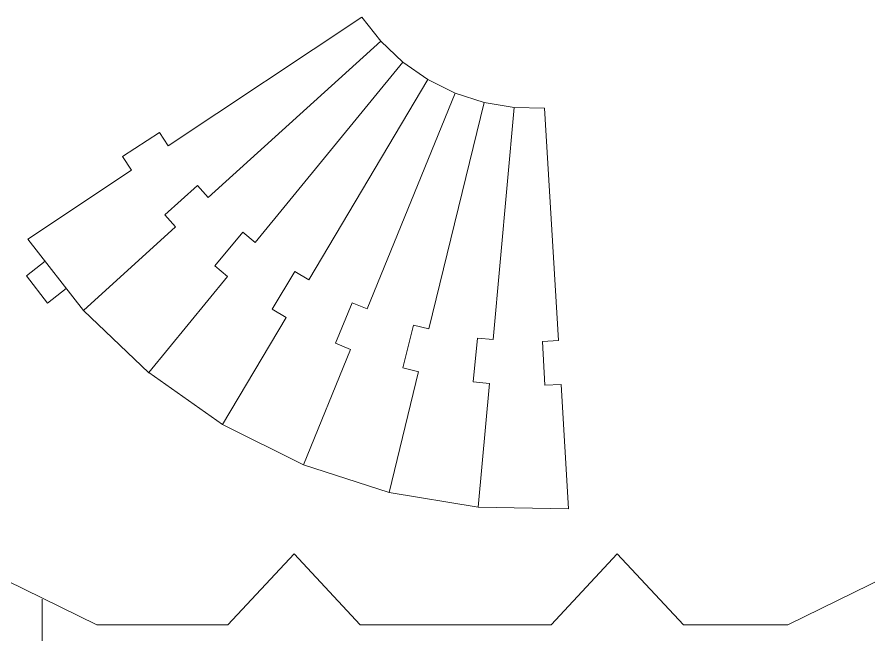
# Model space of a CAD drawing. Header units: centimetres. Extents: x -61 to 61, y -26 to 26.
# Drawn here: x -33.19 to -17.61, y 14.54 to 25.83 of the extents above; entities that cross this region are included whole.
import ezdxf

# ---------------------------------------------------------------- set-up
doc = ezdxf.new("R2010")
doc.units = ezdxf.units.CM
doc.header["$MEASUREMENT"] = 0
doc.layers.add('layer 1', color=7, linetype='Continuous')

msp = doc.modelspace()

# ---------------------------------------------------------------- linework, layer by layer
at = {"layer": 'layer 1', "color": 30, "lineweight": 9}
for points in [[(-30.4249, 23.47122), (-30.4249, 23.47122), (-26.87964, 25.82747), (-26.87964, 25.82747)], [(-32.98748, 21.76807), (-32.98748, 21.76807), (-31.09333, 23.02697), (-31.09333, 23.02697)], [(-30.28824, 21.99208), (-30.28824, 21.99208), (-31.97436, 20.46574), (-31.97436, 20.46574)], [(-29.33836, 21.08829), (-29.33836, 21.08829), (-30.77901, 19.32839), (-30.77901, 19.32839)], [(-28.26475, 20.33564), (-28.26475, 20.33564), (-29.42796, 18.38125), (-29.42796, 18.38125)], [(-27.09123, 19.75084), (-27.09123, 19.75084), (-27.95118, 17.64532), (-27.95118, 17.64532)], [(-25.84386, 19.34687), (-25.84386, 19.34687), (-26.38147, 17.13697), (-26.38147, 17.13697)], [(-24.55032, 19.13271), (-24.55032, 19.13271), (-24.75366, 16.86745), (-24.75366, 16.86745)], [(-23.23932, 19.11306), (-23.23932, 19.11306), (-23.10388, 16.84275), (-23.10388, 16.84275)]]:
    msp.add_open_spline(points, degree=3, dxfattribs=at)
for points in [[(-26.87964, 25.82748), (-26.87964, 25.82748), (-26.53737, 25.3875), (-26.53737, 25.3875), (-26.53737, 25.3875), (-26.53737, 25.3875), (-29.69324, 22.5307), (-29.69324, 22.5307)], [(-26.53738, 25.38751), (-26.53738, 25.38751), (-26.13355, 25.00327), (-26.13355, 25.00327), (-26.13355, 25.00327), (-26.13355, 25.00327), (-28.82998, 21.70932), (-28.82998, 21.70932)], [(-26.13355, 25.00327), (-26.13355, 25.00327), (-25.67712, 24.6833), (-25.67712, 24.6833), (-25.67712, 24.6833), (-25.67712, 24.6833), (-27.85427, 21.02531), (-27.85427, 21.02531)], [(-25.67712, 24.6833), (-25.67712, 24.6833), (-25.17821, 24.43469), (-25.17821, 24.43469), (-25.17821, 24.43469), (-25.17821, 24.43469), (-26.78777, 20.49384), (-26.78777, 20.49384)], [(-25.17822, 24.43468), (-25.17822, 24.43468), (-24.64791, 24.26293), (-24.64791, 24.26293), (-24.64791, 24.26293), (-24.64791, 24.26293), (-25.65414, 20.12672), (-25.65414, 20.12672)], [(-24.64791, 24.26293), (-24.64791, 24.26293), (-24.09799, 24.17188), (-24.09799, 24.17188), (-24.09799, 24.17188), (-24.09799, 24.17188), (-24.47857, 19.93208), (-24.47857, 19.93208)], [(-24.098, 24.17188), (-24.098, 24.17188), (-23.54063, 24.16354), (-23.54063, 24.16354), (-23.54063, 24.16354), (-23.54063, 24.16354), (-23.28712, 19.91423), (-23.28712, 19.91423)]]:
    msp.add_open_spline(points, degree=3, knots=[0, 0, 0, 0, 0.33333333, 0.33333333, 0.33333333, 0.33333333, 1, 1, 1, 1], dxfattribs=at)
at = {"layer": 'layer 1', "lineweight": 9}
for points, knots in [([(-30.42489, 23.47122), (-30.42489, 23.47122), (-30.58499, 23.71668), (-30.58499, 23.71668), (-30.58499, 23.71668), (-30.58499, 23.71668), (-31.25721, 23.27824), (-31.25721, 23.27824), (-31.25721, 23.27824), (-31.25721, 23.27824), (-31.09332, 23.02696), (-31.09332, 23.02696)], [0, 0, 0, 0, 0.25, 0.25, 0.25, 0.25, 0.5, 0.5, 0.5, 0.5, 1, 1, 1, 1]), ([(-29.69324, 22.5307), (-29.69324, 22.5307), (-29.88847, 22.74927), (-29.88847, 22.74927), (-29.88847, 22.74927), (-29.88847, 22.74927), (-30.48702, 22.21462), (-30.48702, 22.21462), (-30.48702, 22.21462), (-30.48702, 22.21462), (-30.28717, 21.99088), (-30.28717, 21.99088)], [0, 0, 0, 0, 0.25, 0.25, 0.25, 0.25, 0.5, 0.5, 0.5, 0.5, 1, 1, 1, 1]), ([(-28.82998, 21.70932), (-28.82998, 21.70932), (-29.05551, 21.89645), (-29.05551, 21.89645), (-29.05551, 21.89645), (-29.05551, 21.89645), (-29.56799, 21.27881), (-29.56799, 21.27881), (-29.56799, 21.27881), (-29.56799, 21.27881), (-29.33712, 21.08725), (-29.33712, 21.08725)], [0, 0, 0, 0, 0.25, 0.25, 0.25, 0.25, 0.5, 0.5, 0.5, 0.5, 1, 1, 1, 1]), ([(-32.67466, 21.36503), (-32.67466, 21.36503), (-33.0169, 21.09782), (-33.0169, 21.09782), (-33.0169, 21.09782), (-33.0169, 21.09782), (-32.62942, 20.60155), (-32.62942, 20.60155)], [0, 0, 0, 0, 0.33333333, 0.33333333, 0.33333333, 0.33333333, 1, 1, 1, 1]), ([(-27.85427, 21.02531), (-27.85427, 21.02531), (-28.1051, 21.17686), (-28.1051, 21.17686), (-28.1051, 21.17686), (-28.1051, 21.17686), (-28.52014, 20.48994), (-28.52014, 20.48994), (-28.52014, 20.48994), (-28.52014, 20.48994), (-28.26337, 20.3348), (-28.26337, 20.3348)], [0, 0, 0, 0, 0.25, 0.25, 0.25, 0.25, 0.5, 0.5, 0.5, 0.5, 1, 1, 1, 1]), ([(-26.78777, 20.49385), (-26.78777, 20.49385), (-27.05833, 20.60645), (-27.05833, 20.60645), (-27.05833, 20.60645), (-27.05833, 20.60645), (-27.36671, 19.8655), (-27.36671, 19.8655), (-27.36671, 19.8655), (-27.36671, 19.8655), (-27.08975, 19.75022), (-27.08975, 19.75022)], [0, 0, 0, 0, 0.25, 0.25, 0.25, 0.25, 0.5, 0.5, 0.5, 0.5, 1, 1, 1, 1]), ([(-25.65415, 20.12671), (-25.65415, 20.12671), (-25.93844, 20.19788), (-25.93844, 20.19788), (-25.93844, 20.19788), (-25.93844, 20.19788), (-26.13332, 19.41933), (-26.13332, 19.41933), (-26.13332, 19.41933), (-26.13332, 19.41933), (-25.8423, 19.34648), (-25.8423, 19.34648)], [0, 0, 0, 0, 0.25, 0.25, 0.25, 0.25, 0.5, 0.5, 0.5, 0.5, 1, 1, 1, 1]), ([(-24.47857, 19.93207), (-24.47857, 19.93207), (-24.77028, 19.96021), (-24.77028, 19.96021), (-24.77028, 19.96021), (-24.77028, 19.96021), (-24.84733, 19.16135), (-24.84733, 19.16135), (-24.84733, 19.16135), (-24.84733, 19.16135), (-24.54872, 19.13254), (-24.54872, 19.13254)], [0, 0, 0, 0, 0.25, 0.25, 0.25, 0.25, 0.5, 0.5, 0.5, 0.5, 1, 1, 1, 1]), ([(-23.28712, 19.91423), (-23.28712, 19.91423), (-23.57977, 19.89872), (-23.57977, 19.89872), (-23.57977, 19.89872), (-23.57977, 19.89872), (-23.53729, 19.09728), (-23.53729, 19.09728), (-23.53729, 19.09728), (-23.53729, 19.09728), (-23.23771, 19.11315), (-23.23771, 19.11315)], [0, 0, 0, 0, 0.25, 0.25, 0.25, 0.25, 0.5, 0.5, 0.5, 0.5, 1, 1, 1, 1])]:
    msp.add_open_spline(points, degree=3, knots=knots, dxfattribs=at)
at = {"layer": 'layer 1', "color": 1, "lineweight": 9}
for points in [[(-32.98748, 21.76805), (-32.98748, 21.76805), (-31.97436, 20.46574), (-31.97436, 20.46574)], [(-31.97437, 20.46573), (-31.97437, 20.46573), (-30.77901, 19.32838), (-30.77901, 19.32838)], [(-30.77901, 19.32839), (-30.77901, 19.32839), (-29.42796, 18.38124), (-29.42796, 18.38124)], [(-29.42796, 18.38125), (-29.42796, 18.38125), (-27.95119, 17.64533), (-27.95119, 17.64533)], [(-27.95119, 17.64532), (-27.95119, 17.64532), (-26.38148, 17.13697), (-26.38148, 17.13697)], [(-26.38148, 17.13697), (-26.38148, 17.13697), (-24.75366, 16.86745), (-24.75366, 16.86745)], [(-24.75367, 16.86745), (-24.75367, 16.86745), (-23.10388, 16.84275), (-23.10388, 16.84275)]]:
    msp.add_open_spline(points, degree=3, dxfattribs=at)
at = {"layer": 'layer 1', "lineweight": 9}
msp.add_open_spline([(-32.28718, 20.86876), (-32.28718, 20.86876), (-32.62942, 20.60155), (-32.62942, 20.60155)], degree=3, dxfattribs=at)
at = {"layer": 'layer 1', "color": 242, "lineweight": 9}
for points in [[(-39.1257, 20.71546), (-39.1257, 20.71546), (-35.03478, 16.33787), (-35.03478, 16.33787), (-35.03478, 16.33787), (-35.03478, 16.33787), (-31.72741, 14.7213), (-31.72741, 14.7213)], [(-11.70722, 20.70993), (-11.70722, 20.70993), (-15.79814, 16.33235), (-15.79814, 16.33235), (-15.79814, 16.33235), (-15.79814, 16.33235), (-19.09419, 14.7213), (-19.09419, 14.7213)]]:
    msp.add_open_spline(points, degree=3, knots=[0, 0, 0, 0, 0.33333333, 0.33333333, 0.33333333, 0.33333333, 1, 1, 1, 1], dxfattribs=at)
for points in [[(-28.12191, 16.01626), (-28.12191, 16.01626), (-29.33208, 14.7213), (-29.33208, 14.7213)], [(-28.12191, 16.01626), (-28.12191, 16.01626), (-26.91175, 14.7213), (-26.91175, 14.7213)], [(-22.21044, 16.01626), (-22.21044, 16.01626), (-23.42061, 14.7213), (-23.42061, 14.7213)], [(-22.21044, 16.01626), (-22.21044, 16.01626), (-21.00028, 14.7213), (-21.00028, 14.7213)]]:
    msp.add_open_spline(points, degree=3, dxfattribs=at)
at = {"layer": 'layer 1', "color": 177, "lineweight": 9}
msp.add_open_spline([(-32.72496, 3.90643), (-32.72496, 3.90643), (-32.72496, 15.18995), (-32.72496, 15.18995)], degree=3, dxfattribs=at)
at = {"layer": 'layer 1', "color": 250, "lineweight": 9}
for points in [[(-31.72741, 14.7213), (-31.72741, 14.7213), (-29.33208, 14.7213), (-29.33208, 14.7213)], [(-26.91175, 14.7213), (-26.91175, 14.7213), (-23.42061, 14.7213), (-23.42061, 14.7213)], [(-21.00028, 14.7213), (-21.00028, 14.7213), (-19.09419, 14.7213), (-19.09419, 14.7213)]]:
    msp.add_open_spline(points, degree=3, dxfattribs=at)

doc.saveas('drawing.dxf')
